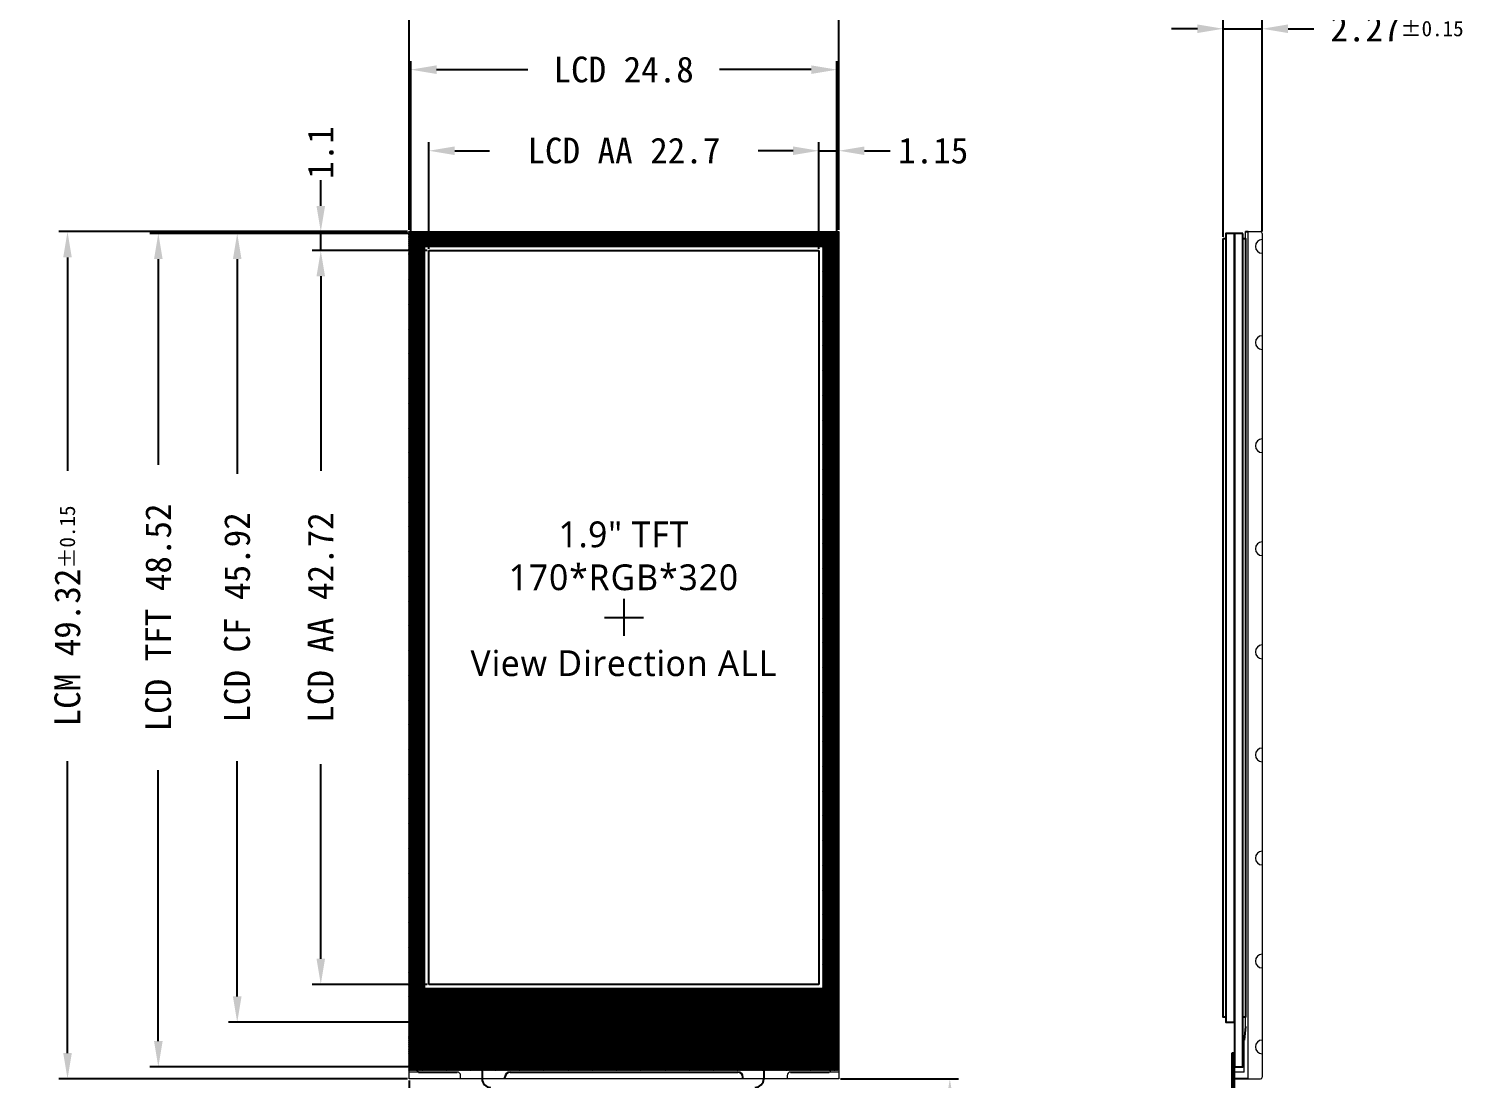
# Model space of a CAD drawing. Header units: millimetres. Extents: x 3150 to 3893, y 1403 to 2132.
# Drawn here: x 3348.2 to 3432.8, y 2021 to 2082.1 of the extents above; entities that cross this region are included whole.
import ezdxf

# ---------------------------------------------------------------- set-up
doc = ezdxf.new("R2010")
doc.units = ezdxf.units.MM
for name, color, linetype in [('2-BL', 3, 'Continuous'), ('3-LCD', 4, 'Continuous'), ('3-LCD-FPC', 40, 'Continuous'), ('6-标注', 7, 'Continuous')]:
    doc.layers.add(name, color=color, linetype=linetype)
doc.styles.get("Standard").update_dxf_attribs({"font": 'arial.ttf'})
doc.styles.add('仿宋', font='')
doc.styles.get('仿宋').set_extended_font_data('仿宋_GB2312')
doc.dimstyles.new('_A1.5-公差0.15', dxfattribs={"dimtxt": 1.5, "dimasz": 1.5, "dimexe": 0.5, "dimexo": 0.1, "dimgap": 0.5, "dimtad": 0, "dimdsep": 46, "dimtxsty": '仿宋', "dimcen": 1.5, "dimclrd": 7, "dimclre": 7, "dimclrt": 7, "dimadec": 0, "dimazin": 2, "dimtol": 1, "dimtp": 0.15, "dimtm": 0.15, "dimtfac": 0.6, "dimtmove": 0, "dimatfit": 3, "dimfxl": 1, "dimtolj": 1, "dimarcsym": 0})
doc.dimstyles.new('_A1.5-公差0.5', dxfattribs={"dimtxt": 1.5, "dimasz": 1.5, "dimexe": 0.5, "dimexo": 0.1, "dimgap": 0.5, "dimtad": 0, "dimdsep": 46, "dimtxsty": '仿宋', "dimcen": 1.5, "dimclrd": 7, "dimclre": 7, "dimclrt": 7, "dimadec": 0, "dimazin": 2, "dimtol": 1, "dimtp": 0.5, "dimtm": 0.5, "dimtfac": 0.6, "dimtmove": 0, "dimatfit": 3, "dimfxl": 1, "dimtolj": 1, "dimarcsym": 0})
doc.dimstyles.new('_A1.5-无公差2', dxfattribs={"dimtxt": 1.5, "dimasz": 1.5, "dimexe": 0.5, "dimexo": 0.1, "dimgap": 0.5, "dimtad": 0, "dimdsep": 46, "dimtxsty": '仿宋', "dimcen": 1.5, "dimclrd": 7, "dimclre": 7, "dimclrt": 7, "dimadec": 0, "dimazin": 2, "dimtp": 0.05, "dimtm": 0.05, "dimtfac": 0.6, "dimtmove": 0, "dimatfit": 3, "dimfxl": 1, "dimtolj": 1, "dimarcsym": 0})
pattern_1 = [(63, (3269.089, 1258.05498), (-0.0226315657, 0.0115313587), [])]

# ---------------------------------------------------------------- blocks, each defined once
blk = doc.blocks.new('*D222')
at = {"layer": '6-标注', "color": 7, "lineweight": -2, "transparency": 16777216}
for p, q in [((3370.268, 2070.406), (3370.268, 2084.601)), ((3395.268, 2070.406), (3395.268, 2084.601)), ((3371.768, 2084.101), (3376.089, 2084.101)), ((3393.768, 2084.101), (3389.418, 2084.101))]:
    blk.add_line(p, q, dxfattribs=at)
at = {"layer": '6-标注', "color": 7, "transparency": 16777216}
for points in [[(3371.768, 2084.351), (3371.768, 2083.851), (3370.268, 2084.101)], [(3393.768, 2084.351), (3393.768, 2083.851), (3395.268, 2084.101)]]:
    blk.add_solid(points, dxfattribs=at)
at = {"layer": 'Defpoints', "color": 0, "transparency": 16777216}
for p in [(3395.268, 2084.101), (3370.268, 2070.306), (3395.268, 2070.306)]:
    blk.add_point(p, dxfattribs=at)
at = {"layer": '6-标注', "color": 7, "transparency": 16777216, "insert": (3382.754, 2084.101), "char_height": 1.5, "attachment_point": 5, "style": '仿宋'}
blk.add_mtext('\\A1;LCM 25{\\H0.9;±0.15}', dxfattribs=at)
blk = doc.blocks.new('*D229')
at = {"layer": '6-标注', "color": 7, "lineweight": -2, "transparency": 16777216}
for p, q in [((3370.368, 2070.306), (3370.368, 2080.236)), ((3371.868, 2079.736), (3377.182, 2079.736)), ((3393.668, 2079.736), (3388.325, 2079.736)), ((3395.168, 2070.306), (3395.168, 2080.236))]:
    blk.add_line(p, q, dxfattribs=at)
at = {"layer": '6-标注', "color": 7, "transparency": 16777216}
for points in [[(3371.868, 2079.986), (3371.868, 2079.486), (3370.368, 2079.736)], [(3393.668, 2079.986), (3393.668, 2079.486), (3395.168, 2079.736)]]:
    blk.add_solid(points, dxfattribs=at)
at = {"layer": 'Defpoints', "color": 0, "transparency": 16777216}
for p in [(3395.168, 2079.736), (3370.368, 2070.206), (3395.168, 2070.206)]:
    blk.add_point(p, dxfattribs=at)
at = {"layer": '6-标注', "color": 7, "transparency": 16777216, "insert": (3382.754, 2079.736), "char_height": 1.5, "attachment_point": 5, "style": '仿宋'}
blk.add_mtext('\\A1;LCD 24.8', dxfattribs=at)
blk = doc.blocks.new('*D230')
at = {"layer": '6-标注', "color": 7, "lineweight": -2, "transparency": 16777216}
for p, q in [((3371.421, 2069.306), (3371.421, 2075.516)), ((3394.116, 2069.306), (3394.116, 2075.516)), ((3372.921, 2075.016), (3374.947, 2075.016)), ((3392.616, 2075.016), (3390.589, 2075.016))]:
    blk.add_line(p, q, dxfattribs=at)
at = {"layer": '6-标注', "color": 7, "transparency": 16777216}
for points in [[(3372.921, 2075.266), (3372.921, 2074.766), (3371.421, 2075.016)], [(3392.616, 2075.266), (3392.616, 2074.766), (3394.116, 2075.016)]]:
    blk.add_solid(points, dxfattribs=at)
at = {"layer": 'Defpoints', "color": 0, "transparency": 16777216}
for p in [(3394.116, 2075.016), (3371.421, 2069.206), (3394.116, 2069.206)]:
    blk.add_point(p, dxfattribs=at)
at = {"layer": '6-标注', "color": 7, "transparency": 16777216, "insert": (3382.768, 2075.016), "char_height": 1.5, "attachment_point": 5, "style": '仿宋'}
blk.add_mtext('\\A1;LCD AA 22.7', dxfattribs=at)
blk = doc.blocks.new('*D231')
at = {"layer": '6-标注', "color": 7, "lineweight": -2, "transparency": 16777216}
for p, q in [((3370.268, 2070.206), (3355.177, 2070.206)), ((3355.677, 2068.706), (3355.677, 2056.742)), ((3355.677, 2023.186), (3355.677, 2038.956)), ((3372.868, 2021.686), (3355.177, 2021.686))]:
    blk.add_line(p, q, dxfattribs=at)
at = {"layer": '6-标注', "color": 7, "transparency": 16777216}
for points in [[(3355.427, 2068.706), (3355.927, 2068.706), (3355.677, 2070.206)], [(3355.427, 2023.186), (3355.927, 2023.186), (3355.677, 2021.686)]]:
    blk.add_solid(points, dxfattribs=at)
at = {"layer": 'Defpoints', "color": 0, "transparency": 16777216}
for p in [(3370.368, 2070.206), (3355.677, 2021.686), (3372.968, 2021.686)]:
    blk.add_point(p, dxfattribs=at)
at = {"layer": '6-标注', "color": 7, "transparency": 16777216, "insert": (3355.677, 2047.849), "char_height": 1.5, "attachment_point": 5, "rotation": 90, "style": '仿宋'}
blk.add_mtext('\\A1;LCD TFT 48.52', dxfattribs=at)
blk = doc.blocks.new('*D232')
at = {"layer": '6-标注', "color": 7, "lineweight": -2, "transparency": 16777216}
for p, q in [((3371.321, 2069.206), (3364.63, 2069.206)), ((3365.13, 2067.706), (3365.13, 2056.382)), ((3365.13, 2027.986), (3365.13, 2039.31)), ((3371.321, 2026.486), (3364.63, 2026.486))]:
    blk.add_line(p, q, dxfattribs=at)
at = {"layer": '6-标注', "color": 7, "transparency": 16777216}
for points in [[(3364.88, 2067.706), (3365.38, 2067.706), (3365.13, 2069.206)], [(3364.88, 2027.986), (3365.38, 2027.986), (3365.13, 2026.486)]]:
    blk.add_solid(points, dxfattribs=at)
at = {"layer": 'Defpoints', "color": 0, "transparency": 16777216}
for p in [(3371.421, 2069.206), (3365.13, 2026.486), (3371.421, 2026.486)]:
    blk.add_point(p, dxfattribs=at)
at = {"layer": '6-标注', "color": 7, "transparency": 16777216, "insert": (3365.13, 2047.846), "char_height": 1.5, "attachment_point": 5, "rotation": 90, "style": '仿宋'}
blk.add_mtext('\\A1;LCD AA 42.72', dxfattribs=at)
blk = doc.blocks.new('*D233')
at = {"layer": '6-标注', "color": 7, "lineweight": -2, "transparency": 16777216}
for p, q in [((3370.268, 2070.206), (3359.768, 2070.206)), ((3360.268, 2068.706), (3360.268, 2056.206)), ((3360.268, 2025.786), (3360.268, 2039.492)), ((3370.268, 2024.286), (3359.768, 2024.286))]:
    blk.add_line(p, q, dxfattribs=at)
at = {"layer": '6-标注', "color": 7, "transparency": 16777216}
for points in [[(3360.018, 2068.706), (3360.518, 2068.706), (3360.268, 2070.206)], [(3360.018, 2025.786), (3360.518, 2025.786), (3360.268, 2024.286)]]:
    blk.add_solid(points, dxfattribs=at)
at = {"layer": 'Defpoints', "color": 0, "transparency": 16777216}
for p in [(3360.268, 2070.206), (3370.368, 2070.206), (3370.368, 2024.286)]:
    blk.add_point(p, dxfattribs=at)
at = {"layer": '6-标注', "color": 7, "transparency": 16777216, "insert": (3360.268, 2047.849), "char_height": 1.5, "attachment_point": 5, "rotation": 90, "style": '仿宋'}
blk.add_mtext('\\A1;LCD CF 45.92', dxfattribs=at)
blk = doc.blocks.new('*D223')
at = {"layer": '6-标注', "color": 7, "lineweight": -2, "transparency": 16777216}
for p, q in [((3370.268, 2020.886), (3370.268, 1999.761)), ((3375.018, 2003.468), (3375.018, 1999.761)), ((3370.268, 2000.261), (3368.768, 2000.261)), ((3373.518, 2000.261), (3371.768, 2000.261))]:
    blk.add_line(p, q, dxfattribs=at)
at = {"layer": '6-标注', "color": 7, "transparency": 16777216}
for points in [[(3371.768, 2000.511), (3371.768, 2000.011), (3370.268, 2000.261)], [(3373.518, 2000.511), (3373.518, 2000.011), (3375.018, 2000.261)]]:
    blk.add_solid(points, dxfattribs=at)
at = {"layer": 'Defpoints', "color": 0, "transparency": 16777216}
for p in [(3370.268, 2020.986), (3375.018, 2003.568), (3375.018, 2000.261)]:
    blk.add_point(p, dxfattribs=at)
at = {"layer": '6-标注', "color": 7, "transparency": 16777216, "insert": (3364.268, 2000.261), "char_height": 1.5, "attachment_point": 5, "style": '仿宋'}
blk.add_mtext('\\A1;4.75{\\H0.9;±0.5}', dxfattribs=at)
blk = doc.blocks.new('*D228')
at = {"layer": '6-标注', "color": 7, "lineweight": -2, "transparency": 16777216}
for p, q in [((3416.142, 2082.118), (3414.642, 2082.118)), ((3417.642, 2070.006), (3417.642, 2082.618)), ((3417.642, 2082.118), (3419.912, 2082.118)), ((3419.912, 2070.306), (3419.912, 2082.618)), ((3421.412, 2082.118), (3422.912, 2082.118))]:
    blk.add_line(p, q, dxfattribs=at)
at = {"layer": '6-标注', "color": 7, "transparency": 16777216}
for points in [[(3416.142, 2082.368), (3416.142, 2081.868), (3417.642, 2082.118)], [(3421.412, 2082.368), (3421.412, 2081.868), (3419.912, 2082.118)]]:
    blk.add_solid(points, dxfattribs=at)
at = {"layer": 'Defpoints', "color": 0, "transparency": 16777216}
for p in [(3419.912, 2082.118), (3419.912, 2070.206), (3417.642, 2069.906)]:
    blk.add_point(p, dxfattribs=at)
at = {"layer": '6-标注', "color": 7, "transparency": 16777216, "insert": (3427.755, 2082.118), "char_height": 1.5, "attachment_point": 5, "style": '仿宋'}
blk.add_mtext('\\A1;2.27{\\H0.9;±0.15}', dxfattribs=at)
blk = doc.blocks.new('*D221')
at = {"layer": '6-标注', "color": 7, "lineweight": -2, "transparency": 16777216}
for p, q in [((3365.13, 2071.806), (3365.13, 2073.306)), ((3365.13, 2069.206), (3365.13, 2070.306)), ((3365.23, 2070.306), (3365.63, 2070.306)), ((3365.03, 2069.206), (3364.63, 2069.206)), ((3365.13, 2067.706), (3365.13, 2066.206))]:
    blk.add_line(p, q, dxfattribs=at)
at = {"layer": '6-标注', "color": 7, "transparency": 16777216}
for points in [[(3364.88, 2071.806), (3365.38, 2071.806), (3365.13, 2070.306)], [(3364.88, 2067.706), (3365.38, 2067.706), (3365.13, 2069.206)]]:
    blk.add_solid(points, dxfattribs=at)
at = {"layer": 'Defpoints', "color": 0, "transparency": 16777216}
for p in [(3365.13, 2070.306), (3365.13, 2070.306), (3365.13, 2069.206)]:
    blk.add_point(p, dxfattribs=at)
at = {"layer": '6-标注', "color": 7, "transparency": 16777216, "insert": (3365.13, 2074.913), "char_height": 1.5, "attachment_point": 5, "rotation": 90, "style": '仿宋'}
blk.add_mtext('\\A1;1.1', dxfattribs=at)
blk = doc.blocks.new('*D237')
at = {"layer": '6-标注', "color": 7, "lineweight": -2, "transparency": 16777216}
for p, q in [((3395.368, 2020.986), (3402.234, 2020.986)), ((3401.734, 2019.486), (3401.734, 2017.996)), ((3390.118, 2016.496), (3402.234, 2016.496)), ((3401.734, 2016.496), (3401.734, 2014.996))]:
    blk.add_line(p, q, dxfattribs=at)
at = {"layer": '6-标注', "color": 7, "transparency": 16777216}
for points in [[(3401.484, 2019.486), (3401.984, 2019.486), (3401.734, 2020.986)], [(3401.484, 2017.996), (3401.984, 2017.996), (3401.734, 2016.496)]]:
    blk.add_solid(points, dxfattribs=at)
at = {"layer": 'Defpoints', "color": 0, "transparency": 16777216}
for p in [(3395.268, 2020.986), (3401.734, 2020.986), (3390.018, 2016.496)]:
    blk.add_point(p, dxfattribs=at)
at = {"layer": '6-标注', "color": 7, "transparency": 16777216, "insert": (3401.734, 2010.496), "char_height": 1.5, "attachment_point": 5, "rotation": 90, "style": '仿宋'}
blk.add_mtext('\\A1;4.49{\\H0.9;±0.5}', dxfattribs=at)
blk = doc.blocks.new('*D243')
at = {"layer": '3-LCD-FPC', "color": 7, "lineweight": -2, "transparency": 16777216}
for p, q in [((3370.168, 2070.306), (3349.893, 2070.306)), ((3350.393, 2068.806), (3350.393, 2056.386)), ((3350.393, 2022.486), (3350.393, 2039.486)), ((3370.168, 2020.986), (3349.893, 2020.986))]:
    blk.add_line(p, q, dxfattribs=at)
at = {"layer": '3-LCD-FPC', "color": 7, "transparency": 16777216}
for points in [[(3350.143, 2068.806), (3350.643, 2068.806), (3350.393, 2070.306)], [(3350.143, 2022.486), (3350.643, 2022.486), (3350.393, 2020.986)]]:
    blk.add_solid(points, dxfattribs=at)
at = {"layer": 'Defpoints', "color": 0, "transparency": 16777216}
for p in [(3370.268, 2070.306), (3350.393, 2020.986), (3370.268, 2020.986)]:
    blk.add_point(p, dxfattribs=at)
at = {"layer": '3-LCD-FPC', "color": 7, "transparency": 16777216, "insert": (3350.393, 2047.936), "char_height": 1.5, "attachment_point": 5, "rotation": 90, "style": '仿宋'}
blk.add_mtext('\\A1;LCM 49.32{\\H0.9;±0.15}', dxfattribs=at)
blk = doc.blocks.new('*D405')
at = {"layer": '3-LCD-FPC', "color": 7, "lineweight": -2, "transparency": 16777216}
for p, q in [((3394.116, 2075.116), (3394.116, 2075.516)), ((3395.268, 2075.116), (3395.268, 2075.516)), ((3392.616, 2075.016), (3391.116, 2075.016)), ((3394.116, 2075.016), (3395.268, 2075.016)), ((3396.768, 2075.016), (3398.268, 2075.016))]:
    blk.add_line(p, q, dxfattribs=at)
at = {"layer": '3-LCD-FPC', "color": 7, "transparency": 16777216}
for points in [[(3392.616, 2075.266), (3392.616, 2074.766), (3394.116, 2075.016)], [(3396.768, 2075.266), (3396.768, 2074.766), (3395.268, 2075.016)]]:
    blk.add_solid(points, dxfattribs=at)
at = {"layer": 'Defpoints', "color": 0, "transparency": 16777216}
for p in [(3394.116, 2075.016), (3395.268, 2075.016), (3395.268, 2075.016)]:
    blk.add_point(p, dxfattribs=at)
at = {"layer": '3-LCD-FPC', "color": 7, "transparency": 16777216, "insert": (3400.768, 2075.016), "char_height": 1.5, "attachment_point": 5, "style": '仿宋'}
blk.add_mtext('\\A1;1.15', dxfattribs=at)

msp = doc.modelspace()

# ---------------------------------------------------------------- hatches: boundary and pattern name
at = {"layer": '2-BL'}
h = msp.add_hatch(dxfattribs=at)
h.set_pattern_fill('ANSI31', color=52, scale=0.008, angle=18)
h.set_pattern_definition(pattern_1)
h.paths.add_polyline_path([(3395.2681, 2070.3059), (3370.2681, 2070.3059), (3370.2681, 2023.4859), (3395.2681, 2023.4859)])
h.paths.add_polyline_path([(3371.1706, 2026.2359), (3371.1706, 2069.4559), (3394.3656, 2069.4559), (3394.3656, 2026.2359)], flags=16)
for points in [[(3370.7706, 2024.0359), (3370.2681, 2024.0359), (3370.2681, 2023.2359), (3370.7706, 2023.2359)], [(3394.7656, 2023.2359), (3395.2681, 2023.2359), (3395.2681, 2024.0359), (3394.7656, 2024.0359)]]:
    msp.add_hatch(color=256, dxfattribs=at).paths.add_polyline_path(points)
h = msp.add_hatch(dxfattribs=at)
h.set_pattern_fill('ANSI31', color=43, scale=0.008, angle=18)
h.set_pattern_definition(pattern_1)
h.paths.add_polyline_path([(3395.2681, 2023.4859), (3370.2681, 2023.4859), (3370.2681, 2021.4859), (3395.2681, 2021.4859)])

# ---------------------------------------------------------------- linework, layer by layer
at = {"color": 7}
msp.add_line((3418.1618, 2022.4959), (3418.2918, 2022.4959), dxfattribs=at)
at = {"layer": '2-BL', "lineweight": 5}
for p, q in [((3370.2681, 2020.9859), (3370.2681, 2070.3059)), ((3370.2681, 2070.3059), (3395.2681, 2070.3059)), ((3395.2681, 2070.3059), (3395.2681, 2020.9859)), ((3418.9418, 2024.0359), (3418.9418, 2070.3059)), ((3394.7656, 2069.8559), (3394.7656, 2021.3859)), ((3418.8668, 2021.3859), (3418.8668, 2023.2359)), ((3373.0673, 2021.3859), (3370.2681, 2021.3859)), ((3373.2673, 2020.9859), (3373.2673, 2021.1859)), ((3392.2689, 2021.1859), (3392.2689, 2020.9859)), ((3395.2681, 2021.3859), (3392.4689, 2021.3859)), ((3418.8668, 2021.3859), (3418.2818, 2021.3859)), ((3418.2818, 2021.3859), (3418.2818, 2020.9859)), ((3395.2681, 2020.9859), (3370.2681, 2020.9859))]:
    msp.add_line(p, q, dxfattribs=at)
at = {"layer": '2-BL', "color": 6, "lineweight": 5}
for p, q in [((3418.9418, 2070.3059), (3418.9418, 2070.3059)), ((3419.0918, 2070.3059), (3419.8118, 2070.3059)), ((3419.0918, 2020.9859), (3419.0918, 2070.3059)), ((3419.9118, 2070.2059), (3419.9118, 2021.0859)), ((3419.0918, 2020.9859), (3419.8118, 2020.9859))]:
    msp.add_line(p, q, dxfattribs=at)
at = {"layer": '2-BL', "linetype": 'Continuous'}
for p, q in [((3418.9418, 2070.3059), (3419.0918, 2070.3059)), ((3370.7706, 2069.8559), (3394.7656, 2069.8559)), ((3370.7706, 2021.3859), (3370.7706, 2069.8559)), ((3370.7706, 2023.2359), (3370.2681, 2023.2359)), ((3376.9181, 2022.2359), (3372.1181, 2022.2359)), ((3382.4181, 2022.2359), (3377.6181, 2022.2359)), ((3387.9217, 2022.2359), (3383.1217, 2022.2359)), ((3393.4217, 2022.2359), (3388.6217, 2022.2359)), ((3370.8206, 2021.3859), (3373.0673, 2021.3859)), ((3375.8461, 2020.9859), (3375.8461, 2021.0859)), ((3376.1461, 2021.3859), (3389.39, 2021.3859)), ((3389.69, 2020.9859), (3389.69, 2021.0859)), ((3392.4689, 2021.3859), (3394.7156, 2021.3859)), ((3419.0918, 2020.9859), (3418.2818, 2020.9859))]:
    msp.add_line(p, q, dxfattribs=at)
at = {"layer": '2-BL', "color": 5}
for p, q in [((3371.1706, 2069.4559), (3394.3656, 2069.4559)), ((3371.1706, 2026.2359), (3371.1706, 2069.4559)), ((3394.3656, 2069.4559), (3394.3656, 2026.2359)), ((3394.3656, 2026.2359), (3371.1706, 2026.2359))]:
    msp.add_line(p, q, dxfattribs=at)
at = {"layer": '2-BL'}
for p, q in [((3370.7706, 2024.0359), (3370.2681, 2024.0359)), ((3393.9205, 2023.2359), (3394.7656, 2024.3699)), ((3394.7656, 2024.0359), (3395.2681, 2024.0359)), ((3418.9418, 2024.0359), (3418.8668, 2023.2359)), ((3372.1181, 2023.2359), (3370.2681, 2023.2359)), ((3372.1181, 2022.2359), (3372.1181, 2023.2359)), ((3376.9181, 2022.2359), (3376.9181, 2023.2359)), ((3376.9181, 2023.2359), (3377.6181, 2023.2359)), ((3377.6181, 2022.2359), (3377.6181, 2023.2359)), ((3377.6181, 2022.2359), (3377.6181, 2023.2359)), ((3382.4181, 2022.2359), (3382.4181, 2023.2359)), ((3382.4181, 2023.2359), (3383.1217, 2023.2359)), ((3383.1217, 2022.2359), (3383.1217, 2023.2359)), ((3387.9217, 2022.2359), (3387.9217, 2023.2359)), ((3387.9217, 2023.2359), (3388.6217, 2023.2359)), ((3388.6217, 2022.2359), (3388.6217, 2023.2359)), ((3393.4217, 2022.2359), (3393.4217, 2023.2359)), ((3393.4217, 2023.2359), (3394.7656, 2023.2359)), ((3393.4217, 2023.2359), (3395.2681, 2023.2359)), ((3377.6181, 2022.2359), (3379.529, 2022.2359))]:
    msp.add_line(p, q, dxfattribs=at)
at = {"layer": '2-BL', "color": 0, "lineweight": 5}
for centre in [(3371.6625, 2022.7859), (3393.8773, 2022.7859)]:
    msp.add_circle(centre, 0.3, dxfattribs=at)
at = {"layer": '2-BL', "color": 6, "lineweight": 5}
msp.add_circle((3393.8773, 2022.7859), 0.3, dxfattribs=at)
for centre, radius, start, end in [((3419.8118, 2070.2059), 0.1, 0, 90), ((3419.9118, 2069.4459), 0.4, 90, 270), ((3419.9118, 2063.8459), 0.4, 90, 270), ((3419.9118, 2057.8459), 0.4, 90, 270), ((3419.9118, 2051.8459), 0.4, 90, 270), ((3419.9118, 2045.8459), 0.4, 90, 270), ((3419.9118, 2039.8459), 0.4, 90, 270), ((3419.9118, 2033.8459), 0.4, 90, 270), ((3419.9118, 2027.8459), 0.4, 90, 270), ((3419.9118, 2022.8459), 0.4, 90, 270), ((3419.8118, 2021.0859), 0.1, 270, 0)]:
    msp.add_arc(centre, radius, start, end, dxfattribs=at)
at = {"layer": '2-BL', "lineweight": 5}
for centre, start, end in [((3373.0673, 2021.1859), 360, 90), ((3392.4689, 2021.1859), 90, 180)]:
    msp.add_arc(centre, 0.2, start, end, dxfattribs=at)
at = {"layer": '2-BL', "linetype": 'Continuous'}
for centre, start, end in [((3376.1461, 2021.0859), 90, 180), ((3389.39, 2021.0859), 0, 90)]:
    msp.add_arc(centre, 0.3, start, end, dxfattribs=at)
at = {"layer": '3-LCD', "color": 4}
for p, q in [((3370.3681, 2023.2859), (3370.3681, 2070.2059)), ((3370.3681, 2070.2059), (3395.1681, 2070.2059)), ((3370.3681, 2070.2059), (3395.1681, 2070.2059)), ((3370.3681, 2024.2859), (3370.3681, 2070.2059)), ((3395.1681, 2070.2059), (3395.1681, 2023.2859)), ((3395.1681, 2070.2059), (3395.1681, 2024.2859)), ((3371.4206, 2069.2059), (3394.1156, 2069.2059)), ((3371.4206, 2026.4859), (3371.4206, 2069.2059)), ((3394.1156, 2069.2059), (3394.1156, 2026.4859)), ((3382.7681, 2048.9264), (3382.7681, 2046.7704)), ((3381.6333, 2047.8459), (3383.9028, 2047.8459)), ((3394.1156, 2026.4859), (3371.4206, 2026.4859)), ((3395.1681, 2024.2859), (3370.3681, 2024.2859)), ((3370.3681, 2023.2859), (3372.9681, 2021.6859)), ((3395.1681, 2023.2859), (3392.5681, 2021.6859)), ((3373.2931, 2022.2609), (3373.1431, 2022.2609)), ((3373.1431, 2022.2609), (3373.1431, 2022.1109)), ((3373.1431, 2022.1109), (3373.2931, 2022.1109)), ((3373.4431, 2022.4109), (3373.2931, 2022.4109)), ((3373.2931, 2022.4109), (3373.2931, 2022.2609)), ((3373.2931, 2022.1109), (3373.2931, 2021.9609)), ((3373.2931, 2021.9609), (3373.4431, 2021.9609)), ((3373.4431, 2022.2609), (3373.4431, 2022.4109)), ((3373.5931, 2022.2609), (3373.4431, 2022.2609)), ((3373.4431, 2021.9609), (3373.4431, 2022.1109)), ((3373.4431, 2022.1109), (3373.5931, 2022.1109)), ((3373.5931, 2022.1109), (3373.5931, 2022.2609)), ((3374.0131, 2022.0409), (3374.0131, 2022.2409)), ((3374.0131, 2022.2409), (3374.2131, 2022.2409)), ((3374.2131, 2022.0409), (3374.0131, 2022.0409)), ((3374.2131, 2022.2409), (3374.2131, 2022.0409)), ((3374.6131, 2022.0909), (3374.6131, 2022.1909)), ((3374.6131, 2022.1909), (3375.1131, 2022.1909)), ((3375.1131, 2022.0909), (3374.6131, 2022.0909)), ((3390.8031, 2022.1909), (3390.3031, 2022.1909)), ((3390.3031, 2022.0909), (3390.8031, 2022.0909)), ((3390.8031, 2022.0909), (3390.8031, 2022.1909)), ((3391.4031, 2022.2409), (3391.2031, 2022.2409)), ((3391.2031, 2022.2409), (3391.2031, 2022.0409)), ((3391.2031, 2022.0409), (3391.4031, 2022.0409)), ((3391.4031, 2022.0409), (3391.4031, 2022.2409)), ((3391.9431, 2022.1109), (3391.9431, 2022.2609)), ((3391.9431, 2022.2609), (3392.0931, 2022.2609)), ((3392.0931, 2022.1109), (3391.9431, 2022.1109)), ((3392.0931, 2022.2609), (3392.0931, 2022.4109)), ((3392.0931, 2022.4109), (3392.2431, 2022.4109)), ((3392.0931, 2021.9609), (3392.0931, 2022.1109)), ((3392.2431, 2021.9609), (3392.0931, 2021.9609)), ((3392.2431, 2022.4109), (3392.2431, 2022.2609)), ((3392.2431, 2022.2609), (3392.3931, 2022.2609)), ((3392.3931, 2022.1109), (3392.2431, 2022.1109)), ((3392.2431, 2022.1109), (3392.2431, 2021.9609)), ((3392.3931, 2022.2609), (3392.3931, 2022.1109)), ((3392.5681, 2021.6859), (3372.9681, 2021.6859))]:
    msp.add_line(p, q, dxfattribs=at)
for points in [[(3418.2918, 2070.2059), (3417.7918, 2070.2059), (3417.7918, 2024.2859), (3418.2918, 2024.2859)], [(3418.7918, 2070.2059), (3418.2918, 2070.2059), (3418.2918, 2021.6859), (3418.7918, 2021.6859)], [(3417.6418, 2069.9059), (3417.7918, 2069.9059), (3417.7918, 2024.5859), (3417.6418, 2024.5859)], [(3418.7918, 2069.9059), (3418.9418, 2069.9059), (3418.9418, 2024.5859), (3418.7918, 2024.5859)], [(3375.1831, 2021.8159), (3375.1131, 2021.8159), (3375.1131, 2022.5959), (3375.1831, 2022.5959)], [(3375.3031, 2021.8159), (3375.2331, 2021.8159), (3375.2331, 2022.5959), (3375.3031, 2022.5959)], [(3375.4231, 2021.8159), (3375.3531, 2021.8159), (3375.3531, 2022.5959), (3375.4231, 2022.5959)], [(3375.5431, 2021.8159), (3375.4731, 2021.8159), (3375.4731, 2022.5959), (3375.5431, 2022.5959)], [(3375.6631, 2021.8159), (3375.5931, 2021.8159), (3375.5931, 2022.5959), (3375.6631, 2022.5959)], [(3375.7831, 2021.8159), (3375.7131, 2021.8159), (3375.7131, 2022.5959), (3375.7831, 2022.5959)], [(3375.9031, 2021.8159), (3375.8331, 2021.8159), (3375.8331, 2022.5959), (3375.9031, 2022.5959)], [(3376.0231, 2021.8159), (3375.9531, 2021.8159), (3375.9531, 2022.5959), (3376.0231, 2022.5959)], [(3376.1431, 2021.8159), (3376.0731, 2021.8159), (3376.0731, 2022.5959), (3376.1431, 2022.5959)], [(3376.2631, 2021.8159), (3376.1931, 2021.8159), (3376.1931, 2022.5959), (3376.2631, 2022.5959)], [(3376.3831, 2021.8159), (3376.3131, 2021.8159), (3376.3131, 2022.5959), (3376.3831, 2022.5959)], [(3376.5031, 2021.8159), (3376.4331, 2021.8159), (3376.4331, 2022.5959), (3376.5031, 2022.5959)], [(3376.6231, 2021.8159), (3376.5531, 2021.8159), (3376.5531, 2022.5959), (3376.6231, 2022.5959)], [(3376.7431, 2021.8159), (3376.6731, 2021.8159), (3376.6731, 2022.5959), (3376.7431, 2022.5959)], [(3376.8631, 2021.8159), (3376.7931, 2021.8159), (3376.7931, 2022.5959), (3376.8631, 2022.5959)], [(3376.9831, 2021.8159), (3376.9131, 2021.8159), (3376.9131, 2022.5959), (3376.9831, 2022.5959)], [(3377.1031, 2021.8159), (3377.0331, 2021.8159), (3377.0331, 2022.5959), (3377.1031, 2022.5959)], [(3377.2231, 2021.8159), (3377.1531, 2021.8159), (3377.1531, 2022.5959), (3377.2231, 2022.5959)], [(3377.3431, 2021.8159), (3377.2731, 2021.8159), (3377.2731, 2022.5959), (3377.3431, 2022.5959)], [(3377.4631, 2021.8159), (3377.3931, 2021.8159), (3377.3931, 2022.5959), (3377.4631, 2022.5959)], [(3377.5831, 2021.8159), (3377.5131, 2021.8159), (3377.5131, 2022.5959), (3377.5831, 2022.5959)], [(3377.7031, 2021.8159), (3377.6331, 2021.8159), (3377.6331, 2022.5959), (3377.7031, 2022.5959)], [(3377.8231, 2021.8159), (3377.7531, 2021.8159), (3377.7531, 2022.5959), (3377.8231, 2022.5959)], [(3377.9431, 2021.8159), (3377.8731, 2021.8159), (3377.8731, 2022.5959), (3377.9431, 2022.5959)], [(3378.0631, 2021.8159), (3377.9931, 2021.8159), (3377.9931, 2022.5959), (3378.0631, 2022.5959)], [(3378.1831, 2021.8159), (3378.1131, 2021.8159), (3378.1131, 2022.5959), (3378.1831, 2022.5959)], [(3378.3031, 2021.8159), (3378.2331, 2021.8159), (3378.2331, 2022.5959), (3378.3031, 2022.5959)], [(3378.4231, 2021.8159), (3378.3531, 2021.8159), (3378.3531, 2022.5959), (3378.4231, 2022.5959)], [(3378.5431, 2021.8159), (3378.4731, 2021.8159), (3378.4731, 2022.5959), (3378.5431, 2022.5959)], [(3378.6631, 2021.8159), (3378.5931, 2021.8159), (3378.5931, 2022.5959), (3378.6631, 2022.5959)], [(3378.7831, 2021.8159), (3378.7131, 2021.8159), (3378.7131, 2022.5959), (3378.7831, 2022.5959)], [(3378.9031, 2021.8159), (3378.8331, 2021.8159), (3378.8331, 2022.5959), (3378.9031, 2022.5959)], [(3379.0231, 2021.8159), (3378.9531, 2021.8159), (3378.9531, 2022.5959), (3379.0231, 2022.5959)], [(3379.1431, 2021.8159), (3379.0731, 2021.8159), (3379.0731, 2022.5959), (3379.1431, 2022.5959)], [(3379.2631, 2021.8159), (3379.1931, 2021.8159), (3379.1931, 2022.5959), (3379.2631, 2022.5959)], [(3379.3831, 2021.8159), (3379.3131, 2021.8159), (3379.3131, 2022.5959), (3379.3831, 2022.5959)], [(3379.5031, 2021.8159), (3379.4331, 2021.8159), (3379.4331, 2022.5959), (3379.5031, 2022.5959)], [(3379.6231, 2021.8159), (3379.5531, 2021.8159), (3379.5531, 2022.5959), (3379.6231, 2022.5959)], [(3379.7431, 2021.8159), (3379.6731, 2021.8159), (3379.6731, 2022.5959), (3379.7431, 2022.5959)], [(3379.8631, 2021.8159), (3379.7931, 2021.8159), (3379.7931, 2022.5959), (3379.8631, 2022.5959)], [(3379.9831, 2021.8159), (3379.9131, 2021.8159), (3379.9131, 2022.5959), (3379.9831, 2022.5959)], [(3380.1031, 2021.8159), (3380.0331, 2021.8159), (3380.0331, 2022.5959), (3380.1031, 2022.5959)], [(3380.2231, 2021.8159), (3380.1531, 2021.8159), (3380.1531, 2022.5959), (3380.2231, 2022.5959)], [(3380.3431, 2021.8159), (3380.2731, 2021.8159), (3380.2731, 2022.5959), (3380.3431, 2022.5959)], [(3380.4631, 2021.8159), (3380.3931, 2021.8159), (3380.3931, 2022.5959), (3380.4631, 2022.5959)], [(3380.5831, 2021.8159), (3380.5131, 2021.8159), (3380.5131, 2022.5959), (3380.5831, 2022.5959)], [(3380.7031, 2021.8159), (3380.6331, 2021.8159), (3380.6331, 2022.5959), (3380.7031, 2022.5959)], [(3380.8231, 2021.8159), (3380.7531, 2021.8159), (3380.7531, 2022.5959), (3380.8231, 2022.5959)], [(3380.9431, 2021.8159), (3380.8731, 2021.8159), (3380.8731, 2022.5959), (3380.9431, 2022.5959)], [(3381.0631, 2021.8159), (3380.9931, 2021.8159), (3380.9931, 2022.5959), (3381.0631, 2022.5959)], [(3381.1831, 2021.8159), (3381.1131, 2021.8159), (3381.1131, 2022.5959), (3381.1831, 2022.5959)], [(3381.3031, 2021.8159), (3381.2331, 2021.8159), (3381.2331, 2022.5959), (3381.3031, 2022.5959)], [(3381.4231, 2021.8159), (3381.3531, 2021.8159), (3381.3531, 2022.5959), (3381.4231, 2022.5959)], [(3381.5431, 2021.8159), (3381.4731, 2021.8159), (3381.4731, 2022.5959), (3381.5431, 2022.5959)], [(3381.6631, 2021.8159), (3381.5931, 2021.8159), (3381.5931, 2022.5959), (3381.6631, 2022.5959)], [(3381.7831, 2021.8159), (3381.7131, 2021.8159), (3381.7131, 2022.5959), (3381.7831, 2022.5959)], [(3381.9031, 2021.8159), (3381.8331, 2021.8159), (3381.8331, 2022.5959), (3381.9031, 2022.5959)], [(3382.0231, 2021.8159), (3381.9531, 2021.8159), (3381.9531, 2022.5959), (3382.0231, 2022.5959)], [(3382.1431, 2021.8159), (3382.0731, 2021.8159), (3382.0731, 2022.5959), (3382.1431, 2022.5959)], [(3382.2631, 2021.8159), (3382.1931, 2021.8159), (3382.1931, 2022.5959), (3382.2631, 2022.5959)], [(3382.3831, 2021.8159), (3382.3131, 2021.8159), (3382.3131, 2022.5959), (3382.3831, 2022.5959)], [(3382.5031, 2021.8159), (3382.4331, 2021.8159), (3382.4331, 2022.5959), (3382.5031, 2022.5959)], [(3382.6231, 2021.8159), (3382.5531, 2021.8159), (3382.5531, 2022.5959), (3382.6231, 2022.5959)], [(3382.7431, 2021.8159), (3382.6731, 2021.8159), (3382.6731, 2022.5959), (3382.7431, 2022.5959)], [(3382.8631, 2021.8159), (3382.7931, 2021.8159), (3382.7931, 2022.5959), (3382.8631, 2022.5959)], [(3382.9831, 2021.8159), (3382.9131, 2021.8159), (3382.9131, 2022.5959), (3382.9831, 2022.5959)], [(3383.1031, 2021.8159), (3383.0331, 2021.8159), (3383.0331, 2022.5959), (3383.1031, 2022.5959)], [(3383.2231, 2021.8159), (3383.1531, 2021.8159), (3383.1531, 2022.5959), (3383.2231, 2022.5959)], [(3383.3431, 2021.8159), (3383.2731, 2021.8159), (3383.2731, 2022.5959), (3383.3431, 2022.5959)], [(3383.4631, 2021.8159), (3383.3931, 2021.8159), (3383.3931, 2022.5959), (3383.4631, 2022.5959)], [(3383.5831, 2021.8159), (3383.5131, 2021.8159), (3383.5131, 2022.5959), (3383.5831, 2022.5959)], [(3383.7031, 2021.8159), (3383.6331, 2021.8159), (3383.6331, 2022.5959), (3383.7031, 2022.5959)], [(3383.8231, 2021.8159), (3383.7531, 2021.8159), (3383.7531, 2022.5959), (3383.8231, 2022.5959)], [(3383.9431, 2021.8159), (3383.8731, 2021.8159), (3383.8731, 2022.5959), (3383.9431, 2022.5959)], [(3384.0631, 2021.8159), (3383.9931, 2021.8159), (3383.9931, 2022.5959), (3384.0631, 2022.5959)], [(3384.1831, 2021.8159), (3384.1131, 2021.8159), (3384.1131, 2022.5959), (3384.1831, 2022.5959)], [(3384.3031, 2021.8159), (3384.2331, 2021.8159), (3384.2331, 2022.5959), (3384.3031, 2022.5959)], [(3384.4231, 2021.8159), (3384.3531, 2021.8159), (3384.3531, 2022.5959), (3384.4231, 2022.5959)], [(3384.5431, 2021.8159), (3384.4731, 2021.8159), (3384.4731, 2022.5959), (3384.5431, 2022.5959)], [(3384.6631, 2021.8159), (3384.5931, 2021.8159), (3384.5931, 2022.5959), (3384.6631, 2022.5959)], [(3384.7831, 2021.8159), (3384.7131, 2021.8159), (3384.7131, 2022.5959), (3384.7831, 2022.5959)], [(3384.9031, 2021.8159), (3384.8331, 2021.8159), (3384.8331, 2022.5959), (3384.9031, 2022.5959)], [(3385.0231, 2021.8159), (3384.9531, 2021.8159), (3384.9531, 2022.5959), (3385.0231, 2022.5959)], [(3385.1431, 2021.8159), (3385.0731, 2021.8159), (3385.0731, 2022.5959), (3385.1431, 2022.5959)], [(3385.2631, 2021.8159), (3385.1931, 2021.8159), (3385.1931, 2022.5959), (3385.2631, 2022.5959)], [(3385.3831, 2021.8159), (3385.3131, 2021.8159), (3385.3131, 2022.5959), (3385.3831, 2022.5959)], [(3385.5031, 2021.8159), (3385.4331, 2021.8159), (3385.4331, 2022.5959), (3385.5031, 2022.5959)], [(3385.6231, 2021.8159), (3385.5531, 2021.8159), (3385.5531, 2022.5959), (3385.6231, 2022.5959)], [(3385.7431, 2021.8159), (3385.6731, 2021.8159), (3385.6731, 2022.5959), (3385.7431, 2022.5959)], [(3385.8631, 2021.8159), (3385.7931, 2021.8159), (3385.7931, 2022.5959), (3385.8631, 2022.5959)], [(3385.9831, 2021.8159), (3385.9131, 2021.8159), (3385.9131, 2022.5959), (3385.9831, 2022.5959)], [(3386.1031, 2021.8159), (3386.0331, 2021.8159), (3386.0331, 2022.5959), (3386.1031, 2022.5959)], [(3386.2231, 2021.8159), (3386.1531, 2021.8159), (3386.1531, 2022.5959), (3386.2231, 2022.5959)], [(3386.3431, 2021.8159), (3386.2731, 2021.8159), (3386.2731, 2022.5959), (3386.3431, 2022.5959)], [(3386.4631, 2021.8159), (3386.3931, 2021.8159), (3386.3931, 2022.5959), (3386.4631, 2022.5959)], [(3386.5831, 2021.8159), (3386.5131, 2021.8159), (3386.5131, 2022.5959), (3386.5831, 2022.5959)], [(3386.7031, 2021.8159), (3386.6331, 2021.8159), (3386.6331, 2022.5959), (3386.7031, 2022.5959)], [(3386.8231, 2021.8159), (3386.7531, 2021.8159), (3386.7531, 2022.5959), (3386.8231, 2022.5959)], [(3386.9431, 2021.8159), (3386.8731, 2021.8159), (3386.8731, 2022.5959), (3386.9431, 2022.5959)], [(3387.0631, 2021.8159), (3386.9931, 2021.8159), (3386.9931, 2022.5959), (3387.0631, 2022.5959)], [(3387.1831, 2021.8159), (3387.1131, 2021.8159), (3387.1131, 2022.5959), (3387.1831, 2022.5959)], [(3387.3031, 2021.8159), (3387.2331, 2021.8159), (3387.2331, 2022.5959), (3387.3031, 2022.5959)], [(3387.4231, 2021.8159), (3387.3531, 2021.8159), (3387.3531, 2022.5959), (3387.4231, 2022.5959)], [(3387.5431, 2021.8159), (3387.4731, 2021.8159), (3387.4731, 2022.5959), (3387.5431, 2022.5959)], [(3387.6631, 2021.8159), (3387.5931, 2021.8159), (3387.5931, 2022.5959), (3387.6631, 2022.5959)], [(3387.7831, 2021.8159), (3387.7131, 2021.8159), (3387.7131, 2022.5959), (3387.7831, 2022.5959)], [(3387.9031, 2021.8159), (3387.8331, 2021.8159), (3387.8331, 2022.5959), (3387.9031, 2022.5959)], [(3388.0231, 2021.8159), (3387.9531, 2021.8159), (3387.9531, 2022.5959), (3388.0231, 2022.5959)], [(3388.1431, 2021.8159), (3388.0731, 2021.8159), (3388.0731, 2022.5959), (3388.1431, 2022.5959)], [(3388.2631, 2021.8159), (3388.1931, 2021.8159), (3388.1931, 2022.5959), (3388.2631, 2022.5959)], [(3388.3831, 2021.8159), (3388.3131, 2021.8159), (3388.3131, 2022.5959), (3388.3831, 2022.5959)], [(3388.5031, 2021.8159), (3388.4331, 2021.8159), (3388.4331, 2022.5959), (3388.5031, 2022.5959)], [(3388.6231, 2021.8159), (3388.5531, 2021.8159), (3388.5531, 2022.5959), (3388.6231, 2022.5959)], [(3388.7431, 2021.8159), (3388.6731, 2021.8159), (3388.6731, 2022.5959), (3388.7431, 2022.5959)], [(3388.8631, 2021.8159), (3388.7931, 2021.8159), (3388.7931, 2022.5959), (3388.8631, 2022.5959)], [(3388.9831, 2021.8159), (3388.9131, 2021.8159), (3388.9131, 2022.5959), (3388.9831, 2022.5959)], [(3389.1031, 2021.8159), (3389.0331, 2021.8159), (3389.0331, 2022.5959), (3389.1031, 2022.5959)], [(3389.2231, 2021.8159), (3389.1531, 2021.8159), (3389.1531, 2022.5959), (3389.2231, 2022.5959)], [(3389.3431, 2021.8159), (3389.2731, 2021.8159), (3389.2731, 2022.5959), (3389.3431, 2022.5959)], [(3389.4631, 2021.8159), (3389.3931, 2021.8159), (3389.3931, 2022.5959), (3389.4631, 2022.5959)], [(3389.5831, 2021.8159), (3389.5131, 2021.8159), (3389.5131, 2022.5959), (3389.5831, 2022.5959)], [(3389.7031, 2021.8159), (3389.6331, 2021.8159), (3389.6331, 2022.5959), (3389.7031, 2022.5959)], [(3389.8231, 2021.8159), (3389.7531, 2021.8159), (3389.7531, 2022.5959), (3389.8231, 2022.5959)], [(3389.9431, 2021.8159), (3389.8731, 2021.8159), (3389.8731, 2022.5959), (3389.9431, 2022.5959)], [(3390.0631, 2021.8159), (3389.9931, 2021.8159), (3389.9931, 2022.5959), (3390.0631, 2022.5959)], [(3390.1831, 2021.8159), (3390.1131, 2021.8159), (3390.1131, 2022.5959), (3390.1831, 2022.5959)], [(3390.3031, 2021.8159), (3390.2331, 2021.8159), (3390.2331, 2022.5959), (3390.3031, 2022.5959)]]:
    msp.add_lwpolyline(points, close=True, dxfattribs=at)
at = {"layer": '3-LCD-FPC', "color": 40}
for p, q in [((3390.9031, 2022.4959), (3374.5131, 2022.4959)), ((3374.5131, 2022.4959), (3374.5131, 2020.9959)), ((3390.9031, 2022.4959), (3390.9031, 2020.9959)), ((3418.1618, 1988.7959), (3418.1618, 2022.4959)), ((3418.1618, 2022.4959), (3418.1618, 1984.2959)), ((3418.2918, 1988.7959), (3418.2918, 2022.4959))]:
    msp.add_line(p, q, dxfattribs=at)
for centre, start, end in [((3375.0131, 2020.9959), 180, 270), ((3390.4031, 2020.9959), 270, 0)]:
    msp.add_arc(centre, 0.5, start, end, dxfattribs=at)

# ---------------------------------------------------------------- texts
at = {"layer": '3-LCD', "color": 1, "insert": (3382.7681, 2048.9264), "char_height": 1.5, "width": 32.743877, "attachment_point": 5}
msp.add_mtext('{\\f@Microsoft YaHei|b0|i0|c0|p34;\\T1.05;\\C7;1.\\f@Microsoft YaHei|b0|i0|c134|p34;9" \\f@Microsoft YaHei|b0|i0|c0|p34;TFT\\P\\f@Microsoft YaHei|b0|i0|c134|p34;170\\f@Microsoft YaHei|b0|i0|c0|p34;*RGB*\\f@Microsoft YaHei|b0|i0|c134|p34;320\\P\\PView Direction ALL}', dxfattribs=at)

# ---------------------------------------------------------------- dimensions: what is measured, and where the dimension line sits
at = {"layer": '3-LCD-FPC', "color": 7}
dim = msp.add_linear_dim(base=(3395.2681, 2075.0159), p1=(3394.1156, 2075.0159), p2=(3395.2681, 2075.0159), dimstyle='_A1.5-无公差2', dxfattribs=at)
dim.commit()
dim.dimension.update_dxf_attribs({"geometry": '*D405', "text_midpoint": (3400.7681, 2075.0159)})
dim = msp.add_linear_dim(base=(3350.3929, 2020.9859), p1=(3370.2681, 2070.3059), p2=(3370.2681, 2020.9859), angle=90, text='LCM <>', dimstyle='_A1.5-公差0.15', dxfattribs=at)
dim.commit()
dim.dimension.update_dxf_attribs({"geometry": '*D243', "text_midpoint": (3350.3929, 2047.9357), "dimtype": 160})
at = {"layer": '6-标注', "color": 40}
for base, p1, p2, text, dimstyle, picture, middle in [((3395.2681, 2084.1007), (3370.2681, 2070.3059), (3395.2681, 2070.3059), 'LCM <>', '_A1.5-公差0.15', '*D222', (3382.7536, 2084.1007)), ((3395.1681, 2079.7362), (3370.3681, 2070.2059), (3395.1681, 2070.2059), 'LCD <>', '_A1.5-无公差2', '*D229', (3382.7536, 2079.7362)), ((3394.1155690632, 2075.0159394269), (3371.4205690632, 2069.2059062046), (3394.1155690632, 2069.2059062046), 'LCD AA <>', '_A1.5-无公差2', '*D230', (3382.7680690632, 2075.0159394269))]:
    dim = msp.add_linear_dim(base=base, p1=p1, p2=p2, text=text, dimstyle=dimstyle, dxfattribs=at)
    dim.commit()
    dim.dimension.update_dxf_attribs({"geometry": picture, "text_midpoint": middle, "dimtype": 160})
dim = msp.add_linear_dim(base=(3419.9118, 2082.1177), p1=(3417.6418, 2069.9059), p2=(3419.9118, 2070.2059), dimstyle='_A1.5-公差0.15', dxfattribs=at)
dim.commit()
dim.dimension.update_dxf_attribs({"geometry": '*D228', "text_midpoint": (3427.7547, 2082.1177)})
dim = msp.add_linear_dim(base=(3365.1303, 2070.3059), p1=(3365.1303, 2069.2059), p2=(3365.1303, 2070.3059), angle=90, dimstyle='_A1.5-无公差2', dxfattribs=at)
dim.commit()
dim.dimension.update_dxf_attribs({"geometry": '*D221', "text_midpoint": (3365.1303, 2074.913)})
for base, p1, p2, text, picture, middle in [((3355.6769, 2021.6859), (3370.3681, 2070.2059), (3372.9681, 2021.6859), 'LCD TFT <>', '*D231', (3355.6769, 2047.8491)), ((3360.268, 2070.2059), (3370.3681, 2024.2859), (3370.3681, 2070.2059), 'LCD CF <>', '*D233', (3360.268, 2047.8491))]:
    dim = msp.add_linear_dim(base=base, p1=p1, p2=p2, angle=90, text=text, dimstyle='_A1.5-无公差2', dxfattribs=at)
    dim.commit()
    dim.dimension.update_dxf_attribs({"geometry": picture, "text_midpoint": middle, "dimtype": 160})
dim = msp.add_linear_dim(base=(3365.1303, 2026.4859), p1=(3371.4206, 2069.2059), p2=(3371.4206, 2026.4859), angle=90, text='LCD AA <>', dimstyle='_A1.5-无公差2', dxfattribs=at)
dim.commit()
dim.dimension.update_dxf_attribs({"geometry": '*D232', "text_midpoint": (3365.1303, 2047.8459)})
dim = msp.add_linear_dim(base=(3375.0181, 2000.2614), p1=(3370.2681, 2020.9859), p2=(3375.0181, 2003.5678), dimstyle='_A1.5-公差0.5', dxfattribs=at)
dim.commit()
dim.dimension.update_dxf_attribs({"geometry": '*D223', "text_midpoint": (3364.2681, 2000.2614), "dimtype": 160})
dim = msp.add_linear_dim(base=(3401.7339, 2020.9859), p1=(3390.0181, 2016.4959), p2=(3395.2681, 2020.9859), angle=90, dimstyle='_A1.5-公差0.5', dxfattribs=at)
dim.commit()
dim.dimension.update_dxf_attribs({"geometry": '*D237', "text_midpoint": (3401.7339, 2010.4959), "dimtype": 160})

doc.saveas('drawing.dxf')
